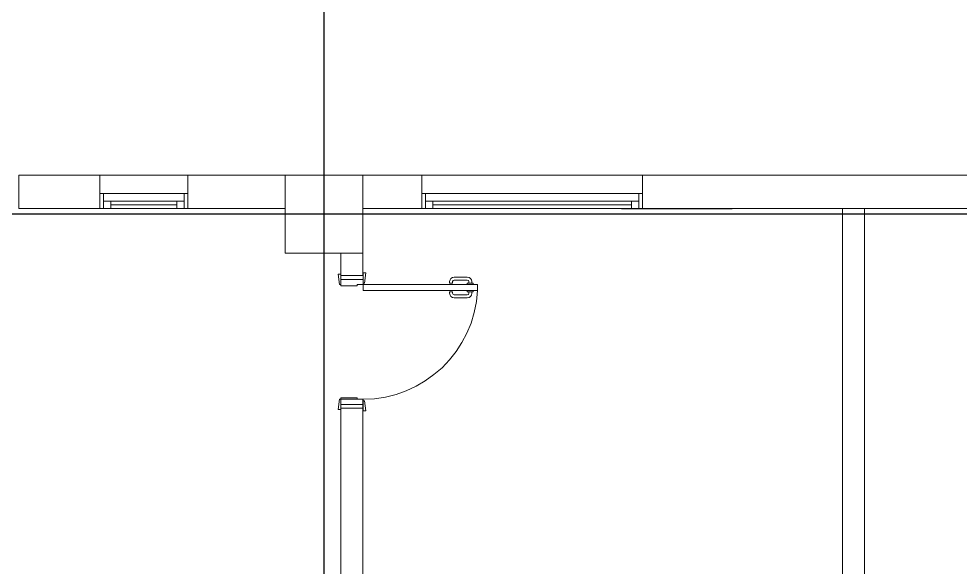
# Model space of a CAD drawing. Header units: metres. Extents: x -18745 to 220762, y -1579758 to -1356048.
# Drawn here: x 142288 to 148689, y -1457637 to -1453909 of the extents above; entities that cross this region are included whole.
import ezdxf

# ---------------------------------------------------------------- set-up
doc = ezdxf.new("R2010")
doc.units = ezdxf.units.M
doc.layers.get('0').update_dxf_attribs({"lineweight": 0})
for name, color, linetype, lineweight in [('A-100 - Copy$0$Aluminum', 8, 'Continuous', 0), ('A-100 - Copy$0$Proj', 8, 'Continuous', 0), ('A-100 - Copy$0$Structure', 8, 'Continuous', 9), ('A-100 - Copy$0$Walls', 8, 'Continuous', 0), ('A-100 - Copy$0$Wooden Joinery', 8, 'Continuous', 0)]:
    doc.layers.add(name, color=color, linetype=linetype, lineweight=lineweight)
doc.layers.add('A-100 - Copy$0$axes', color=8, linetype='Continuous')

# ---------------------------------------------------------------- blocks, each defined once
blk = doc.blocks.new('A-100 - Copy$0$A$C72370EFE')
at = {"layer": 'A-100 - Copy$0$Wooden Joinery'}
for p, q in [((-0.01, -0.04), (-0.02, -0.04)), ((-0.01, -0.06), (-0.02, -0.06)), ((-0.01, -0.03), (-0.01, -0.07)), ((0, -0.03), (-0.01, -0.03)), ((0.04, -0.03), (0.05, -0.03)), ((0.05, -0.03), (0.05, -0.07)), ((0.05, -0.04), (0.06, -0.04)), ((0.05, -0.06), (0.06, -0.06)), ((-0.05, -0.07), (-0.05, -0.16)), ((-0.03, -0.07), (-0.03, -0.16)), ((0, -0.07), (-0.01, -0.07)), ((0.04, -0.07), (0.05, -0.07)), ((0.07, -0.07), (0.07, -0.16)), ((0.09, -0.07), (0.09, -0.16)), ((-0.01, -0.17), (-0.02, -0.17)), ((-0.01, -0.19), (-0.02, -0.19)), ((-0.01, -0.17), (-0.01, -0.19)), ((0.05, -0.17), (0.06, -0.17)), ((0.05, -0.17), (0.05, -0.19)), ((0.05, -0.19), (0.06, -0.19))]:
    blk.add_line(p, q, dxfattribs=at)
for centre, radius, start, end in [((-0.02, -0.07), 0.03, 90, 180), ((-0.02, -0.07), 0.01, 90, 180), ((0.06, -0.07), 0.03, 0, 90), ((0.06, -0.07), 0.01, 0, 90), ((-0.02, -0.16), 0.03, 180, 270), ((-0.02, -0.16), 0.01, 180, 270), ((0.06, -0.16), 0.01, 270, 0), ((0.06, -0.16), 0.03, 270, 0)]:
    blk.add_arc(centre, radius, start, end, dxfattribs=at)
blk = doc.blocks.new('A-100 - Copy$0$DR1')
at = {"layer": 'A-100 - Copy$0$Wooden Joinery', "elevation": 0}
for points in [[(1743552.9, 41731.9), (1743562.9, 41731.9), (1743572.9, 41801.9), (1743552.9, 41801.9)], [(1743402.9, 41721.9), (1743392.9, 41721.9), (1743382.9, 41791.9), (1743402.9, 41791.9)], [(1743552.9, 41681.9), (1744331.9, 41681.9), (1744331.9, 41721.9), (1743552.9, 41721.9)], [(1743402.9, 40941.9), (1743392.9, 40941.9), (1743382.9, 40871.9), (1743402.9, 40871.9)], [(1743552.9, 40931.9), (1743562.9, 40931.9), (1743572.9, 40861.9), (1743552.9, 40861.9)]]:
    blk.add_lwpolyline(points, close=True, dxfattribs=at)
for points in [[(1743552.9, 41756.9), (1743402.9, 41756.9), (1743402.9, 41781.9), (1743552.9, 41781.9), (1743552.9, 41756.9)], [(1743552.9, 41756.9), (1743552.9, 41721.9), (1743512.9, 41721.9), (1743512.9, 41711.9), (1743402.9, 41711.9), (1743402.9, 41756.9), (1743552.9, 41756.9)], [(1743552.9, 40906.9), (1743552.9, 40941.9), (1743512.9, 40941.9), (1743512.9, 40951.9), (1743402.9, 40951.9), (1743402.9, 40906.9), (1743552.9, 40906.9)], [(1743552.9, 40906.9), (1743402.9, 40906.9), (1743402.9, 40881.9), (1743552.9, 40881.9), (1743552.9, 40906.9)]]:
    blk.add_lwpolyline(points, dxfattribs=at)
at = {"layer": 'A-100 - Copy$0$Wooden Joinery'}
blk.add_arc((1743552.9, 41721.9, 0), 780, 270, 357.0603, dxfattribs=at)
at = {"layer": 'A-100 - Copy$0$Wooden Joinery', "xscale": -999.9999999998856, "yscale": 999.9999999998856, "zscale": 999.9999999998854, "rotation": 270}
blk.add_blockref('A-100 - Copy$0$A$C72370EFE', (1744331.9, 41681.9, 0), dxfattribs=at)
blk = doc.blocks.new('A-100 - Copy')
at = {"layer": 'A-100 - Copy$0$Aluminum'}
for p, q in [((143438.3, -1455097.7, -2.4), (142838.3, -1455097.7, -2.4)), ((142863.3, -1455097.7, -2.4), (142863.3, -1455197.7, -2.4)), ((143413.3, -1455097.7, -2.4), (143413.3, -1455197.7, -2.4)), ((145028.7, -1455097.7, 0), (146528.7, -1455097.7, 0)), ((145053.7, -1455097.7, 0), (145053.7, -1455197.7, 0)), ((146503.7, -1455097.7, 0), (146503.7, -1455197.7, 0)), ((143413.3, -1455147.7, -2.4), (142863.3, -1455147.7, -2.4)), ((142913.3, -1455147.7, -2.4), (142913.3, -1455197.7, -2.4)), ((143363.3, -1455147.7, -2.4), (143363.3, -1455197.7, -2.4)), ((145053.7, -1455147.7, 0), (146503.7, -1455147.7, 0)), ((145103.7, -1455147.7, 0), (145103.7, -1455197.7, 0)), ((146453.7, -1455147.7, 0), (146453.7, -1455197.7, 0)), ((143438.3, -1455197.7, -2.4), (142838.3, -1455197.7, -2.4)), ((142913.3, -1455172.7, -2.4), (143363.3, -1455172.7, -2.4)), ((145028.7, -1455197.7, 0), (146528.7, -1455197.7, 0)), ((146453.7, -1455172.7, 0), (145103.7, -1455172.7, 0))]:
    blk.add_line(p, q, dxfattribs=at)
at = {"layer": 'A-100 - Copy$0$axes'}
for p, q in [((144363.7, -1477297.4, 0), (144363.7, -1387547.7, 0)), ((215795, -1455237.7, 2.4), (83877.8, -1455237.7, 2.4))]:
    blk.add_line(p, q, dxfattribs=at)
at = {"layer": 'A-100 - Copy$0$Proj'}
for p, q in [((142838.3, -1454972.7), (143438.3, -1454972.7)), ((146528.7, -1454972.7, 0), (145028.7, -1454972.7, 0))]:
    blk.add_line(p, q, dxfattribs=at)
at = {"layer": 'A-100 - Copy$0$Structure', "elevation": 0}
blk.add_lwpolyline([(144098.3, -1455502.7), (144628.3, -1455502.7), (144628.3, -1454972.7), (144098.3, -1454972.7)], close=True, dxfattribs=at)
at = {"layer": 'A-100 - Copy$0$Walls'}
for p, q in [((142838.3, -1454972.7, 0), (142288.3, -1454972.7, 0)), ((142288.3, -1455197.7), (142288.3, -1454972.7)), ((142838.3, -1455197.7), (142838.3, -1454972.7)), ((144098.7, -1454972.7, 0), (143438.3, -1454972.7, 0)), ((143438.3, -1455197.7), (143438.3, -1454972.7)), ((145028.7, -1454972.7, 0), (144628.7, -1454972.7)), ((145028.7, -1455197.7, 0), (145028.7, -1454972.7, 0)), ((146528.7, -1455197.7, 0), (146528.7, -1454972.7, 0)), ((149398.3, -1454972.7, 0), (146528.7, -1454972.7, 0)), ((142838.3, -1455197.7, 0), (142288.3, -1455197.7, 0)), ((144098.7, -1455197.7, 0), (142838.3, -1455197.7, 0)), ((149398.3, -1455197.7, 0), (144628.3, -1455197.7, 0)), ((145028.7, -1455197.7, 0), (144628.7, -1455197.7)), ((147888.5, -1455197.7, 0), (146388.5, -1455203.5, 0)), ((144628.3, -1455502.7, 0), (144628.3, -1455655.2, 0)), ((144628.3, -1456495.2, 0), (144628.3, -1460822.7, 0))]:
    blk.add_line(p, q, dxfattribs=at)
at = {"layer": 'A-100 - Copy$0$Walls', "elevation": 0}
for points in [[(148038.5, -1454972.7), (148038.5, -1454972.7)], [(147888.5, -1455197.7), (147888.5, -1460822.7)], [(148038.5, -1455197.7), (148038.5, -1460822.7)], [(144478.7, -1455655.2), (144478.7, -1455502.7)], [(144478.7, -1455655.2), (144628.3, -1455655.2)], [(134463.3, -1460822.7), (144478.3, -1460822.7), (144478.3, -1456495.2)], [(144628.3, -1456495.2), (144478.3, -1456495.2)]]:
    blk.add_lwpolyline(points, dxfattribs=at)
at = {"layer": 'A-100 - Copy$0$Wooden Joinery'}
blk.add_blockref('A-100 - Copy$0$DR1', (-1598924.2, -1497437.1, 0), dxfattribs=at)

msp = doc.modelspace()

# ---------------------------------------------------------------- block references
msp.add_blockref('A-100 - Copy', (0, 0))

doc.saveas('drawing.dxf')
